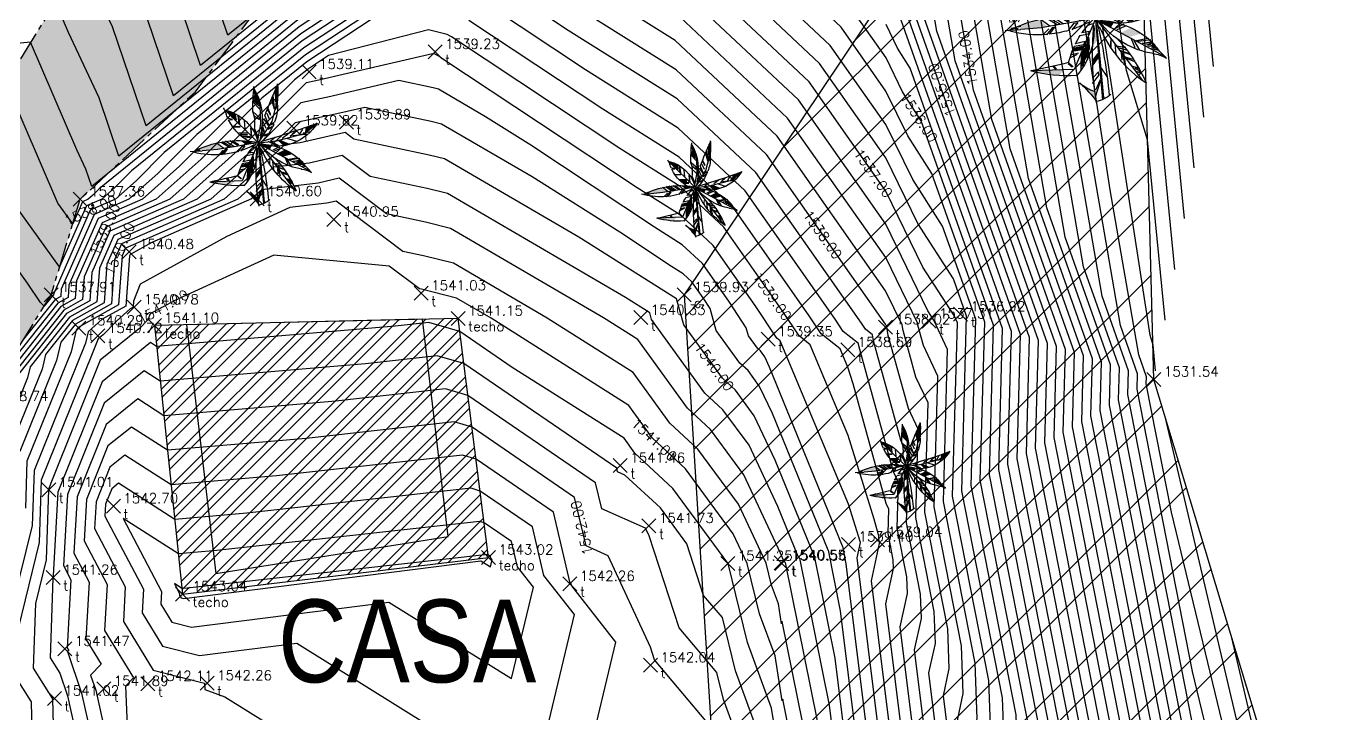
# Model space of a CAD drawing. Header units: metres. Extents: x 1097510 to 2158594, y 877039 to 1751652.
# Drawn here: x 1097701.29 to 1097734.73, y 877157.34 to 877174.78 of the extents above; entities that cross this region are included whole.
import ezdxf

# ---------------------------------------------------------------- set-up
doc = ezdxf.new("R2010")
doc.units = ezdxf.units.M
doc.linetypes.add('CENTER2', pattern=[1.125, 0.75, -0.125, 0.125, -0.125])
for name, color, linetype in [('C-TOPO-MAJR', 9, 'Continuous'), ('C-TOPO-MINR', 8, 'Continuous'), ('C-TOPO-TEXT', 7, 'Continuous'), ('EDIFICACIONES', 7, 'Continuous'), ('ROTULO', 7, 'Continuous'), ('V-NODE', 1, 'Continuous'), ('V-NODE-TEXT', 11, 'Continuous'), ('Via', 7, 'CENTER2'), ('WWW.DWGAUTOCAD.COM', 7, 'Continuous')]:
    doc.layers.add(name, color=color, linetype=linetype)
doc.styles.add('Arial Narrow', font='ARIALN.TTF', dxfattribs={"width": 0.85})
doc.styles.get("Standard").update_dxf_attribs({"font": 'simplex.shx'})

# ---------------------------------------------------------------- blocks, each defined once
blk = doc.blocks.new('A$C40F70BF2')
at = {"color": 64}
for p, q in [((1.395, 3.412), (1.345, 4.14)), ((1.404, 3.622), (1.407, 3.935)), ((1.411, 3.538), (1.419, 3.905)), ((1.448, 3.313), (1.496, 3.752)), ((1.937, 3.412), (2.147, 3.983)), ((2.033, 3.595), (2.135, 3.727)), ((2.062, 3.679), (2.135, 3.824)), ((2.135, 3.727), (2.062, 3.679)), ((2.077, 3.788), (2.151, 3.896)), ((2.135, 3.824), (2.077, 3.788)), ((1.43, 3.289), (1.349, 3.412)), ((1.389, 3.49), (1.353, 3.553)), ((1.426, 3.264), (1.353, 3.376)), ((1.393, 3.445), (1.356, 3.526)), ((1.393, 3.403), (1.356, 3.493)), ((1.411, 3.334), (1.36, 3.445)), ((1.536, 2.871), (1.395, 3.412)), ((1.529, 3.679), (1.455, 3.289)), ((1.455, 3.289), (1.55, 3.622)), ((1.919, 2.785), (1.937, 3.412)), ((2.18, 3.523), (1.96, 3.294)), ((1.974, 3.403), (2.165, 3.619)), ((2.165, 3.571), (1.974, 3.403)), ((1.989, 3.487), (2.151, 3.679)), ((2.165, 3.619), (1.989, 3.487)), ((2.151, 3.679), (2.033, 3.595)), ((1.587, 3.114), (1.683, 3.328)), ((1.591, 3.078), (1.587, 3.114)), ((1.701, 3.289), (1.591, 3.078)), ((1.606, 2.916), (1.705, 3.132)), ((1.65, 2.748), (1.785, 3.066)), ((1.96, 3.006), (2.18, 3.198)), ((2.151, 3.066), (1.96, 2.933)), ((2.006, 2.139), (3.105, 3.225)), ((2.626, 2.774), (2.662, 3.065)), ((2.653, 2.781), (2.685, 3.069)), ((2.797, 3.138), (2.753, 2.909)), ((2.855, 3.162), (2.797, 2.933)), ((2.797, 2.933), (2.797, 3.138)), ((2.885, 3.162), (2.826, 2.957)), ((2.826, 2.957), (2.855, 3.162)), ((2.929, 3.174), (2.855, 3.006)), ((2.855, 3.006), (2.885, 3.162)), ((2.899, 3.018), (2.929, 3.174)), ((2.944, 3.15), (2.899, 3.018)), ((2.958, 3.186), (2.929, 3.066)), ((2.929, 3.066), (2.944, 3.15)), ((2.973, 3.114), (2.958, 3.186)), ((3.002, 3.21), (2.973, 3.114)), ((3.032, 3.234), (3.002, 3.162)), ((3.002, 3.162), (3.002, 3.21)), ((1.58, 2.772), (1.451, 2.841)), ((1.472, 2.791), (1.602, 2.739)), ((1.992, 2.139), (1.536, 2.871)), ((1.538, 2.69), (1.679, 2.617)), ((1.602, 2.739), (1.58, 2.772)), ((1.668, 2.733), (1.65, 2.748)), ((1.822, 2.967), (1.668, 2.733)), ((1.73, 2.628), (1.844, 2.883)), ((1.789, 2.517), (1.873, 2.748)), ((2.024, 2.154), (1.919, 2.785)), ((1.96, 2.933), (1.96, 3.006)), ((2.446, 2.617), (2.471, 2.889)), ((2.621, 2.684), (2.895, 2.703)), ((2.877, 2.934), (3.045, 2.983)), ((3.008, 2.919), (2.877, 2.934)), ((1.564, 2.648), (1.679, 2.596)), ((1.789, 2.411), (1.627, 2.469)), ((1.672, 2.415), (1.811, 2.369)), ((1.811, 2.369), (1.789, 2.411)), ((1.8, 2.478), (1.88, 2.664)), ((2.216, 2.359), (2.243, 2.624)), ((2.238, 2.386), (2.257, 2.647)), ((2.27, 2.33), (2.289, 2.356)), ((2.289, 2.356), (2.58, 2.344)), ((2.366, 2.415), (2.384, 2.442)), ((2.612, 2.4), (2.366, 2.415)), ((2.384, 2.442), (2.644, 2.427)), ((2.621, 2.677), (2.849, 2.673)), ((2.07, 2.139), (2.758, 2.02)), ((2.498, 2.311), (2.27, 2.33)), ((2.375, 2.079), (2.567, 2.21)), ((2.548, 2.035), (2.457, 2.046)), ((2.457, 2.046), (2.603, 1.863)), ((2.69, 1.84), (2.548, 2.035)), ((2.662, 2.072), (2.881, 2.203)), ((2.699, 2.053), (2.968, 2.206)), ((2.758, 2.02), (3.387, 1.915)), ((2.831, 2.016), (3.118, 2.199)), ((2.913, 2.012), (3.218, 2.176)), ((3.264, 2.165), (2.977, 2.001)), ((3.168, 1.952), (3.415, 2.135)), ((2.083, 2.012), (2.22, 1.967)), ((2.179, 1.762), (2.156, 1.818)), ((2.156, 1.818), (2.361, 1.788)), ((2.402, 1.714), (2.179, 1.762)), ((2.977, 2.001), (2.913, 2.012)), ((3.177, 1.747), (3.041, 1.93)), ((3.041, 1.93), (3.105, 1.915)), ((3.105, 1.915), (3.255, 1.736)), ((3.332, 1.747), (3.196, 1.889)), ((3.387, 1.915), (3.907, 1.867)), ((3.911, 1.863), (4.308, 1.837)), ((3.975, 1.885), (4.057, 1.915)), ((4.012, 1.878), (3.975, 1.885)), ((4.085, 1.904), (4.012, 1.878))]:
    blk.add_line(p, q, dxfattribs=at)
at = {"color": 60}
for p, q in [((1.378, 3.827), (1.371, 4.019)), ((1.386, 3.761), (1.393, 4.004)), ((2.369, 2.481), (2.676, 2.471))]:
    blk.add_line(p, q, dxfattribs=at)
at = {"color": 62}
for p, q in [((0.438, 2.456), (0.018, 2.796)), ((0.211, 2.512), (0.476, 2.476)), ((0.314, 2.44), (0.828, 2.38)), ((1.381, 2.214), (0.438, 2.456)), ((0.505, 2.608), (0.623, 2.404)), ((0.696, 2.548), (0.916, 2.356)), ((0.916, 2.356), (0.784, 2.5)), ((0.96, 2.476), (1.196, 2.295)), ((1.974, 2.113), (0.228, 1.183)), ((0.696, 2.187), (1.034, 2.295)), ((1.974, 2.128), (0.802, 0.571)), ((1.269, 2.236), (0.96, 2.103)), ((1.019, 2.067), (1.269, 2.236)), ((1.078, 2.062), (1.295, 2.219)), ((1.129, 2.052), (1.321, 2.219)), ((1.313, 2.055), (1.578, 2.175)), ((1.974, 2.139), (1.381, 2.214)), ((1.387, 2.043), (1.665, 2.187)), ((1.431, 2.32), (1.592, 2.199)), ((2.003, 2.103), (1.827, 0.082)), ((2.006, 2.139), (2.548, 0.855)), ((1.225, 1.959), (1.46, 1.862)), ((1.284, 2.007), (1.504, 1.898)), ((1.974, 1.995), (1.915, 1.405)), ((0.387, 1.333), (0.505, 1.357)), ((0.417, 1.381), (0.578, 1.405)), ((0.505, 1.357), (0.417, 1.381)), ((0.461, 1.429), (0.667, 1.442)), ((0.578, 1.405), (0.461, 1.429)), ((0.476, 1.465), (0.696, 1.478)), ((0.667, 1.442), (0.476, 1.465)), ((0.696, 1.478), (0.549, 1.526)), ((0.549, 1.526), (0.814, 1.513)), ((0.814, 1.513), (0.578, 1.562)), ((0.593, 1.61), (0.902, 1.562)), ((0.96, 1.586), (0.667, 1.646)), ((0.872, 1.345), (1.019, 1.586)), ((0.902, 1.562), (0.96, 1.586)), ((0.989, 1.405), (1.093, 1.646)), ((1.206, 1.34), (1.436, 1.403)), ((1.231, 1.403), (1.462, 1.445)), ((1.475, 1.237), (1.504, 1.501)), ((1.915, 1.405), (1.871, 0.852)), ((2.175, 1.512), (2.165, 1.441)), ((2.165, 1.441), (2.165, 1.363)), ((2.179, 1.676), (2.175, 1.605)), ((2.175, 1.605), (2.175, 1.512)), ((2.179, 1.314), (2.179, 1.676)), ((2.184, 1.501), (2.179, 1.407)), ((2.179, 1.407), (2.179, 1.314)), ((2.193, 1.613), (2.184, 1.501)), ((2.197, 1.46), (2.193, 1.613)), ((2.197, 1.392), (2.197, 1.46)), ((2.206, 1.277), (2.197, 1.392)), ((2.225, 1.501), (2.211, 1.378)), ((2.211, 1.378), (2.211, 1.172)), ((2.216, 1.34), (2.225, 1.422)), ((2.225, 1.422), (2.225, 1.501)), ((2.243, 1.389), (2.238, 1.303)), ((2.247, 1.46), (2.243, 1.389)), ((2.257, 1.534), (2.247, 1.46)), ((2.257, 1.544), (2.257, 1.534)), ((2.261, 1.213), (2.261, 1.535)), ((2.298, 1.486), (2.27, 1.56)), ((2.27, 1.56), (2.521, 1.501)), ((2.279, 1.396), (2.275, 1.314)), ((2.289, 1.318), (2.279, 1.396)), ((2.548, 1.441), (2.298, 1.486)), ((2.307, 1.37), (2.302, 1.292)), ((2.307, 1.023), (2.307, 1.37)), ((1.019, 1.056), (1.21, 1.129)), ((1.049, 1.105), (1.24, 1.165)), ((1.254, 1.008), (1.313, 1.249)), ((1.327, 1.093), (1.342, 1.273)), ((1.944, 1.141), (1.944, 1.261)), ((1.944, 1.261), (2.077, 1.08)), ((2.077, 0.948), (1.944, 1.141)), ((2.062, 1.026), (1.947, 1.204)), ((2.206, 1.105), (2.206, 1.277)), ((2.211, 1.172), (2.206, 1.105)), ((2.216, 1.273), (2.216, 1.34)), ((2.225, 1.157), (2.216, 1.273)), ((2.229, 1.232), (2.225, 1.157)), ((2.238, 1.303), (2.229, 1.232)), ((2.27, 1.109), (2.261, 1.213)), ((2.275, 1.247), (2.27, 1.18)), ((2.27, 1.18), (2.27, 1.109)), ((2.275, 1.314), (2.275, 1.247)), ((2.289, 1.157), (2.289, 1.318)), ((2.293, 1.015), (2.289, 1.157)), ((2.293, 1.154), (2.289, 1.083)), ((2.289, 1.083), (2.293, 1.015)), ((2.302, 1.292), (2.293, 1.224)), ((2.293, 1.224), (2.293, 1.154)), ((2.311, 0.948), (2.307, 1.023)), ((2.334, 0.926), (2.343, 1.325)), ((2.371, 0.847), (2.357, 1.299)), ((2.433, 1.267), (2.637, 1.215)), ((2.471, 1.236), (2.65, 1.152)), ((2.69, 1.027), (2.571, 0.922)), ((2.699, 1.008), (2.594, 0.922)), ((0.814, 0.744), (0.96, 0.804)), ((0.843, 0.792), (0.989, 0.876)), ((0.96, 0.804), (0.843, 0.792)), ((0.872, 0.864), (1.049, 0.924)), ((0.989, 0.876), (0.872, 0.864)), ((1.049, 0.924), (0.931, 0.912)), ((1.709, 0.671), (1.871, 0.912)), ((1.871, 0.852), (1.798, 0.13)), ((1.915, 0.696), (1.93, 0.792)), ((2.077, 0.491), (1.915, 0.696)), ((1.93, 0.792), (2.062, 0.647)), ((2.548, 0.855), (3.647, 0.814)), ((3.063, 0.941), (2.995, 0.87)), ((3.095, 0.937), (3.013, 0.851)), ((1.886, 0.527), (1.886, 0.587)), ((1.886, 0.587), (2.003, 0.322)), ((2.003, 0.154), (1.886, 0.527))]:
    blk.add_line(p, q, dxfattribs=at)
at = {"color": 60}
for centre, radius, start, end in [((7.228, 3.925), 5.886, 178.201, 184.8569), ((-12.631, -2.337), 15.387, 20.511, 24.7274), ((-4.468, 3.341), 6.654, 358.6497, 6.1521), ((3.986, 2.93), 2.121, 151.1341, 194.9744), ((3.081, 3.443), 1.737, 181.0191, 200.3048), ((3.488, 1.763), 1.537, 103.7474, 164.6646), ((3.323, 2.824), 1.195, 162.4534, 194.3671), ((1.484, 3.655), 1.692, 336.4968, 341.7386), ((4.255, 2.671), 1.249, 148.3784, 158.7208), ((1.388, 3.636), 1.607, 210.2718, 288.6073), ((11.205, 34.008), 33.156, 250.2818, 253.6131), ((3.081, 3.443), 1.737, 202.0613, 214.4357), ((-12.631, -2.337), 15.387, 19.9468, 20.1294), ((1.484, 3.655), 1.692, 293.0839, 334.2208), ((3.081, 3.443), 1.737, 216.4922, 227.1869), ((1.97, 0.03), 2.073, 93.8052, 134.9428), ((0.206, 3.365), 2.134, 278.5823, 322.5951), ((14.63, -0.992), 13.028, 166.2796, 174.8216), ((2.648, -1.238), 3.457, 62.9286, 99.782), ((0.371, 0.432), 2.394, 34.5841, 45.0988), ((3.478, 4.556), 2.822, 241.8528, 251.6799), ((-1.258, 3.332), 3.452, 304.8805, 336.243), ((-5.402, 1.247), 7.481, 350.4062, 5.6425), ((3.808, 1.866), 1.768, 177.0625, 221.9788), ((0.371, 0.432), 2.394, 26.5664, 32.4272), ((3.478, 4.556), 2.822, 253.6434, 263.8215), ((3.478, 4.556), 2.822, 265.3232, 284.5956), ((-1.183, 2.66), 2.05, 312.2483, 325.4397), ((4.234, -0.992), 3.827, 137.0982, 156.8626), ((0.371, 0.432), 2.394, 14.3751, 24.9555), ((0.622, 0.416), 0.842, 95.4287, 120.3984), ((10.9, 35.08), 35.029, 256.4454, 258.0204), ((2.731, 4.141), 3.451, 266.0609, 285.3989), ((5.057, -2.3), 3.867, 133.3547, 142.8755), ((1.268, 2.121), 1.986, 292.1292, 305.3212), ((2.112, 0.756), 0.732, 226.5793, 260.5482)]:
    blk.add_arc(centre, radius, start, end, dxfattribs=at)
at = {"color": 62}
for points in [[(0.035, 2.801), (0.417, 2.5), (0.035, 2.801), (0.402, 2.657)], [(1.93, 2.091), (1.607, 1.923), (1.886, 2.091), (1.533, 2.055)], [(2.003, 2.043), (2.062, 1.465), (2.003, 2.031), (1.96, 1.586)], [(1.136, 1.682), (0.828, 1.766), (1.357, 1.79), (1.107, 1.911)], [(1.592, 1.393), (1.592, 1.61), (1.636, 1.478), (1.622, 1.682)], [(1.357, 1.297), (1.078, 1.201), (1.387, 1.357), (1.151, 1.273)], [(2.598, 1.303), (2.343, 1.34), (2.557, 1.407), (2.293, 1.467)], [(3.546, 0.816), (2.811, 0.852), (3.59, 0.804), (2.914, 0.708)]]:
    blk.add_solid(points, dxfattribs=at)
at = {"color": 64}
for points in [[(2.02, 2.234), (2.16, 2.54), (1.994, 2.357), (2.13, 2.691)], [(1.983, 2.159), (1.888, 2.598), (1.983, 2.159), (1.818, 2.432)], [(2.398, 2.087), (2.562, 2.203), (2.206, 2.12), (2.366, 2.203)], [(3.893, 1.874), (4.007, 1.93), (3.228, 1.952), (3.451, 2.12)]]:
    blk.add_solid(points, dxfattribs=at)
at = {"color": 60}
blk.add_solid([(2.003, 0.058), (2.385, 0.503), (2.018, 0.286), (2.4, 0.503)], dxfattribs=at)
blk = doc.blocks.new('*U6')
at = {"layer": 'C-TOPO-MAJR', "color": 7, "linetype": 'Continuous', "lineweight": -3, "true_color": 0xf0f0f0, "char_height": 0.254, "attachment_point": 5}
for s, insert, rotation in [('1538.00', (1097702.921, 877170.114, 1538), 23.574), ('1539.00', (1097703.288, 877169.624, 1539), 66.2867), ('1540.00', (1097703.658, 877169.132, 1540), 66.2867), ('1541.00', (1097704.764, 877167.658, 1541), 28.8525)]:
    blk.add_mtext(s, dxfattribs=dict(at, insert=insert, rotation=rotation))
blk = doc.blocks.new('*U7')
at = {"color": 0, "linetype": 'ByBlock', "lineweight": -2, "transparency": 16777216}
for p, q in [((-0.71, -0.71), (0.71, 0.71)), ((-0.71, 0.71), (0.71, -0.71))]:
    blk.add_line(p, q, dxfattribs=at)

msp = doc.modelspace()

# ---------------------------------------------------------------- hatches: boundary and pattern name
at = {"transparency": 33554516}
h = msp.add_hatch(dxfattribs=at)
h.set_pattern_fill('ANSI32', color=3, scale=0.2)
h.paths.add_polyline_path([(1097729.469, 877182.53), (1097726.491, 877180.653), (1097717.986, 877167.963), (1097718.674, 877156.953), (1097720.55, 877148.199), (1097723.179, 877131.191), (1097727.699, 877108.578), (1097730.496, 877116.583), (1097732.202, 877140.482), (1097734.498, 877150.634), (1097729.913, 877165.817)])
h.paths.add_polyline_path([(1097684.838, 877112.8), (1097691.399, 877111.264), (1097694.98, 877110.431), (1097699.484, 877109.577), (1097707.255, 877107.95), (1097712.386, 877106.545), (1097724.844, 877103.697), (1097724.377, 877088.571), (1097722.256, 877077.336), (1097720.406, 877070.013), (1097718.066, 877055.292), (1097717.526, 877051.329), (1097711.22, 877058.241), (1097709.393, 877064.564), (1097706.649, 877069.346), (1097704.008, 877074.186), (1097702.134, 877076.348), (1097700.531, 877078.264), (1097698.925, 877081.038), (1097697.709, 877083.835)])
at = {"layer": 'EDIFICACIONES', "transparency": 33554615}
h = msp.add_hatch(dxfattribs=at)
h.set_pattern_fill('ANSI32', color=4, scale=0.05)
h.paths.add_polyline_path([(1097717.698, 877146.503), (1097718.296, 877141.954), (1097714.753, 877141.387), (1097714.079, 877145.925)])
h.paths.add_polyline_path([(1097704.543, 877167.182), (1097705.259, 877160.373), (1097713.027, 877161.302), (1097712.253, 877167.364)])
at = {"layer": 'Via', "transparency": 33554602}
h = msp.add_hatch(dxfattribs=at)
h.set_pattern_fill('AR-CONC', color=9, scale=0.01)
h.paths.add_polyline_path([(1097743.406, 877209.884), (1097742.789, 877207.774), (1097739.23, 877201.65), (1097731.624, 877194.237), (1097728.844, 877192.061), (1097723.938, 877187.976), (1097713.661, 877183.589), (1097708.774, 877180.942), (1097704.197, 877177.294), (1097702.283, 877175.792), (1097698.494, 877169.681), (1097697.048, 877167.117), (1097696.739, 877163), (1097696.405, 877157.375), (1097697.261, 877153.918), (1097698.725, 877142.966), (1097702.195, 877134.401), (1097704.278, 877131.959), (1097702.854, 877143.121), (1097701.527, 877147.394), (1097700.771, 877150.597), (1097699.626, 877157.377), (1097700.517, 877161.414), (1097700.209, 877165.197), (1097701.923, 877167.962), (1097702.662, 877170.388), (1097705.585, 877173.118), (1097707.902, 877176.215), (1097715.868, 877180.484), (1097721.42, 877182.884), (1097726.789, 877184.65), (1097730.424, 877188.426), (1097731.775, 877190.234), (1097734.3, 877192.055), (1097739.871, 877197.714), (1097745.847, 877205.636), (1097747.847, 877204.842), (1097752.597, 877208.238), (1097748.356, 877212.762), (1097746.929, 877210.428)])

# ---------------------------------------------------------------- linework, layer by layer
at = {"color": 7, "true_color": 0xf0f0f0, "elevation": 1524.878, "flags": 128}
msp.add_lwpolyline([(1097729.469, 877182.53), (1097726.491, 877180.653), (1097717.986, 877167.963), (1097718.674, 877156.953), (1097720.55, 877148.199), (1097723.179, 877131.191), (1097727.699, 877108.578), (1097730.496, 877116.583), (1097732.202, 877140.482), (1097734.498, 877150.634), (1097729.913, 877165.817)], close=True, dxfattribs=at)
msp.add_lwpolyline([(1097726.491, 877180.653), (1097717.986, 877167.963), (1097718.674, 877156.953), (1097720.55, 877148.199), (1097723.179, 877131.191), (1097727.699, 877108.578), (1097724.844, 877103.697), (1097712.386, 877106.545), (1097707.255, 877107.95), (1097699.484, 877109.577), (1097694.98, 877110.431), (1097691.399, 877111.264), (1097684.838, 877112.8), (1097681.402, 877113.693), (1097679.102, 877114.672), (1097676.039, 877119.653), (1097674.323, 877124.089), (1097671.729, 877129.899), (1097670.225, 877133.67)], dxfattribs=at)
at = {"layer": 'C-TOPO-MAJR', "color": 32, "linetype": 'Continuous', "lineweight": -3, "flags": 128}
for points, elevation in [([(1097731.423, 877173.761), (1097730.466, 877183.54)], 1530), ([(1097732.782, 877143.048), (1097732.539, 877144.343), (1097732.056, 877146.292), (1097731.304, 877150.125), (1097731.264, 877151.176), (1097728.548, 877165.026), (1097728.582, 877166.266), (1097727.197, 877170.171), (1097725.575, 877179.583)], 1533), ([(1097732.036, 877138.15), (1097731.997, 877140.418), (1097730.916, 877145.086), (1097729.996, 877149.772), (1097729.878, 877152.927), (1097727.612, 877164.483), (1097727.669, 877166.575), (1097725.334, 877173.157), (1097724.453, 877178.272)], 1534), ([(1097730.444, 877168.609), (1097729.613, 877177.098)], 1531), ([(1097728.913, 877112.053), (1097729.89, 877117.793), (1097728.661, 877136.976), (1097728.454, 877137.245), (1097727.679, 877139.219), (1097727.472, 877139.582), (1097726.957, 877141.434), (1097726.515, 877149.167), (1097725.661, 877156.035), (1097725.78, 877156.581), (1097725.72, 877158.18), (1097724.803, 877162.855), (1097724.924, 877167.253), (1097724.838, 877167.436), (1097724.047, 877168.666), (1097723.107, 877170.597), (1097721.158, 877173.371), (1097717.688, 877176.632)], 1537), ([(1097733.585, 877146.596), (1097733.006, 877149.682), (1097732.831, 877150.39), (1097730.889, 877158.407), (1097729.484, 877165.568), (1097729.495, 877165.958), (1097729.06, 877167.185), (1097727.472, 877176.401)], 1532), ([(1097707.986, 877175.831), (1097706.408, 877174.553), (1097705.89, 877176.083)], 1536), ([(1097731.435, 877129.732), (1097731.397, 877131.952), (1097730.922, 877139.363), (1097730.629, 877139.742), (1097730.514, 877140.036), (1097730.569, 877140.099), (1097730.65, 877140.202), (1097729.774, 877144.161), (1097729.13, 877146.74), (1097728.923, 877147.484), (1097728.806, 877149.539), (1097728.579, 877151.365), (1097728.61, 877151.51), (1097728.492, 877154.678), (1097726.676, 877163.94), (1097726.757, 877166.883), (1097723.471, 877176.144)], 1535), ([(1097710.591, 877175.919), (1097708.297, 877174.41), (1097704.793, 877171.574), (1097704.08, 877170.859), (1097703.553, 877170.39), (1097702.918, 877170.113), (1097701.989, 877167.999), (1097701.986, 877167.953), (1097701.948, 877167.931), (1097701.744, 877167.674), (1097701.657, 877167.768), (1097701.324, 877168.262), (1097700.106, 877169.954)], 1538), ([(1097727.034, 877111.905), (1097728.506, 877120.556), (1097727.53, 877135.783), (1097727.366, 877135.996), (1097726.751, 877137.563), (1097726.057, 877138.782), (1097725.874, 877140.157), (1097725.369, 877148.981), (1097724.202, 877158.371), (1097724.364, 877159.117), (1097724.334, 877159.931), (1097723.867, 877162.312), (1097723.929, 877164.552), (1097723.682, 877165.077), (1097723.17, 877166.929), (1097723.135, 877167.15), (1097723.101, 877167.219), (1097720.075, 877171.525), (1097717.79, 877173.673), (1097714.611, 877175.671)], 1538), ([(1097708.142, 877175.12), (1097703.645, 877171.482), (1097703.146, 877172.958), (1097702.365, 877174.616), (1097702.034, 877175.39)], 1537), ([(1097730.834, 877121.314), (1097730.82, 877122.113), (1097729.792, 877138.169), (1097729.542, 877138.493), (1097729.029, 877139.8), (1097729.126, 877139.91), (1097728.433, 877142.688), (1097727.94, 877144.459), (1097727.66, 877149.353), (1097727.12, 877153.7), (1097727.195, 877154.046), (1097727.106, 877156.429), (1097725.739, 877163.398), (1097725.844, 877167.191), (1097724.002, 877172.381), (1097723.533, 877173.111), (1097723.112, 877173.975), (1097722.24, 877175.216)], 1536), ([(1097724.224, 877148.795), (1097722.743, 877160.706), (1097722.949, 877161.653), (1097722.948, 877161.682), (1097722.931, 877161.77), (1097722.933, 877161.852), (1097722.924, 877161.871), (1097722.813, 877162.271), (1097722.151, 877164.393), (1097721.185, 877166.696), (1097720.904, 877166.92), (1097720.479, 877167.564), (1097718.993, 877169.679), (1097717.891, 877170.715), (1097716.36, 877171.677), (1097712.081, 877174.513), (1097711.978, 877174.57), (1097711.497, 877174.686), (1097708.963, 877174.036), (1097708.453, 877173.7), (1097708.103, 877173.417), (1097706.282, 877171.591), (1097704.936, 877170.392), (1097703.315, 877169.685), (1097702.762, 877168.424), (1097702.719, 877167.844), (1097702.243, 877167.576), (1097700.615, 877165.52)], 1539), ([(1097723.078, 877148.609), (1097721.818, 877158.75), (1097721.287, 877161.383), (1097721.27, 877161.388), (1097720.297, 877163.773), (1097719.769, 877164.894), (1097719.292, 877165.544), (1097718.961, 877165.85), (1097717.984, 877167.2), (1097717.796, 877167.863), (1097715.313, 877169.423), (1097711.904, 877171.415), (1097711.519, 877171.511), (1097709.607, 877171.914), (1097709.384, 877172.083), (1097708.247, 877171.818), (1097707.867, 877171.774), (1097706.319, 877170.395), (1097703.713, 877169.257), (1097703.534, 877168.85), (1097703.453, 877167.734), (1097702.538, 877167.221), (1097702.172, 877166.759), (1097702.062, 877166.298), (1097701.127, 877163.986)], 1540), ([(1097721.243, 877153.969), (1097720.491, 877157.707), (1097720.477, 877157.66), (1097720.296, 877158.801), (1097719.904, 877159.87), (1097719.586, 877161.152), (1097719.233, 877161.902), (1097718.021, 877163.552), (1097717.182, 877164.328), (1097716.581, 877165.159), (1097713.09, 877167.368), (1097712.208, 877167.883), (1097711.323, 877168.104), (1097711.269, 877168.115), (1097710.504, 877168.693), (1097707.572, 877168.974), (1097705.064, 877167.824), (1097704.441, 877167.48), (1097704.381, 877167.328), (1097704.174, 877167.115), (1097703.168, 877166.304), (1097701.919, 877163.185), (1097701.856, 877163.026), (1097701.796, 877161.24), (1097701.524, 877160.136), (1097701.468, 877158.494), (1097701.961, 877157.717), (1097702.008, 877155.744)], 1541), ([(1097718.678, 877156.997), (1097717.236, 877158.7), (1097717.131, 877159.022), (1097716.061, 877161.344), (1097715.499, 877161.592), (1097715.209, 877162.824), (1097712.605, 877164.605), (1097712.151, 877164.738), (1097708.392, 877164.32), (1097704.875, 877164.021), (1097703.959, 877164.61), (1097703.365, 877164.131), (1097702.822, 877162.775), (1097702.762, 877161.724), (1097703.345, 877160.617), (1097703.281, 877159.452), (1097704.018, 877158.249), (1097703.812, 877158.032), (1097703.9, 877155.812)], 1542)]:
    msp.add_lwpolyline(points, dxfattribs=dict(at, elevation=elevation))
at = {"layer": 'C-TOPO-MAJR', "color": 32, "linetype": 'Continuous', "lineweight": -3, "elevation": 1543, "flags": 128}
msp.add_lwpolyline([(1097713.115, 877161.243), (1097713.084, 877161.284), (1097713.072, 877161.333), (1097713.018, 877161.37), (1097713.009, 877161.373), (1097705.379, 877160.525), (1097705.244, 877160.513), (1097705.051, 877160.638), (1097705.185, 877160.382), (1097705.183, 877160.338), (1097705.221, 877160.275), (1097705.291, 877160.257), (1097712.831, 877161.214), (1097713.072, 877161.064), (1097713.115, 877161.243)], close=True, dxfattribs=at)
at = {"layer": 'C-TOPO-MINR', "color": 8, "linetype": 'Continuous', "lineweight": -3, "flags": 128}
for points, elevation in [([(1097731.178, 877172.473), (1097730.129, 877183.198)], 1530.25), ([(1097730.934, 877171.185), (1097729.792, 877182.856)], 1530.5), ([(1097730.689, 877169.897), (1097729.475, 877182.301)], 1530.75), ([(1097730.199, 877167.321), (1097729.752, 877171.894), (1097729.219, 877173.652), (1097727.978, 877181.7)], 1531.25), ([(1097729.954, 877166.033), (1097729.89, 877166.691), (1097729.813, 877166.944), (1097727.58, 877181.42)], 1531.5), ([(1097733.785, 877147.483), (1097733.231, 877150.439), (1097731.959, 877155.836), (1097730.356, 877162.452), (1097729.718, 877165.704), (1097729.723, 877165.881), (1097729.526, 877166.438), (1097728.804, 877170.624), (1097727.182, 877181.14)], 1531.75), ([(1097733.384, 877145.709), (1097732.889, 877148.348), (1097732.394, 877150.346), (1097731.421, 877154.363), (1097729.25, 877165.433), (1097729.267, 877166.035), (1097728.594, 877167.931), (1097726.417, 877180.566)], 1532.25), ([(1097733.183, 877144.822), (1097732.773, 877147.013), (1097731.958, 877150.302), (1097731.954, 877150.318), (1097729.016, 877165.297), (1097729.039, 877166.112), (1097728.128, 877168.678), (1097726.136, 877180.239)], 1532.5), ([(1097732.983, 877143.935), (1097732.656, 877145.678), (1097732.006, 877148.301), (1097731.63, 877150.214), (1097731.611, 877150.738), (1097728.782, 877165.161), (1097728.81, 877166.189), (1097727.663, 877169.424), (1097725.856, 877179.911)], 1532.75), ([(1097732.582, 877142.16), (1097732.423, 877143.008), (1097732.107, 877144.283), (1097730.977, 877150.037), (1097730.918, 877151.614), (1097728.314, 877164.89), (1097728.354, 877166.343), (1097726.731, 877170.918), (1097725.294, 877179.255)], 1533.25), ([(1097732.381, 877141.273), (1097732.306, 877141.673), (1097732.157, 877142.274), (1097730.65, 877149.949), (1097730.571, 877152.051), (1097728.08, 877164.754), (1097728.126, 877166.42), (1097726.265, 877171.664), (1097725.014, 877178.927)], 1533.5), ([(1097732.186, 877140.255), (1097732.182, 877140.476), (1097732.077, 877140.931), (1097730.323, 877149.86), (1097730.225, 877152.489), (1097727.846, 877164.619), (1097727.898, 877166.498), (1097725.8, 877172.411), (1097724.733, 877178.599)], 1533.75), ([(1097731.885, 877136.046), (1097731.829, 877139.332), (1097731.77, 877140.257), (1097731.712, 877140.332), (1097731.736, 877140.362), (1097730.076, 877147.858), (1097729.756, 877149.242), (1097729.669, 877149.683), (1097729.532, 877153.365), (1097727.378, 877164.347), (1097727.441, 877166.652), (1097724.868, 877173.904), (1097724.172, 877177.944)], 1534.25), ([(1097731.735, 877133.941), (1097731.685, 877136.872), (1097731.487, 877139.959), (1097731.295, 877140.208), (1097731.374, 877140.309), (1097729.678, 877147.968), (1097729.479, 877148.766), (1097729.415, 877148.996), (1097729.378, 877149.632), (1097729.308, 877150.197), (1097729.318, 877150.242), (1097729.185, 877153.802), (1097727.144, 877164.212), (1097727.213, 877166.729), (1097724.402, 877174.65), (1097723.891, 877177.616)], 1534.5), ([(1097729.817, 877114.639), (1097730.236, 877117.102), (1097728.944, 877137.275), (1097728.726, 877137.557), (1097727.915, 877139.623), (1097727.916, 877139.624), (1097727.91, 877139.649), (1097727.203, 877142.19), (1097726.801, 877149.214), (1097726.026, 877155.451), (1097726.133, 877155.947), (1097726.066, 877157.742), (1097725.037, 877162.991), (1097725.159, 877167.422), (1097724.822, 877168.372), (1097723.919, 877169.777), (1097723.108, 877171.442), (1097721.428, 877173.832), (1097718.214, 877176.853)], 1536.75), ([(1097730.533, 877117.105), (1097730.532, 877117.193), (1097729.226, 877137.573), (1097728.998, 877137.869), (1097728.287, 877139.682), (1097728.32, 877139.719), (1097728.084, 877140.662), (1097727.449, 877142.947), (1097727.087, 877149.26), (1097726.39, 877154.868), (1097726.487, 877155.313), (1097726.413, 877157.305), (1097725.271, 877163.126), (1097725.388, 877167.345), (1097724.549, 877169.708), (1097723.79, 877170.888), (1097723.11, 877172.286), (1097721.699, 877174.293), (1097719, 877176.831)], 1536.5), ([(1097730.683, 877119.209), (1097730.676, 877119.653), (1097729.509, 877137.871), (1097729.27, 877138.181), (1097728.658, 877139.741), (1097728.723, 877139.815), (1097728.259, 877141.675), (1097727.694, 877143.703), (1097727.374, 877149.307), (1097726.755, 877154.284), (1097726.841, 877154.679), (1097726.759, 877156.867), (1097725.505, 877163.262), (1097725.616, 877167.268), (1097724.276, 877171.045), (1097723.662, 877171.999), (1097723.111, 877173.131), (1097721.97, 877174.755), (1097719.786, 877176.808)], 1536.25), ([(1097727.284, 877110.652), (1097728.852, 877119.865), (1097727.813, 877136.082), (1097727.638, 877136.308), (1097726.983, 877137.977), (1097726.244, 877139.275), (1097726.19, 877139.679), (1097725.656, 877149.028), (1097724.567, 877157.787), (1097724.718, 877158.483), (1097724.68, 877159.494), (1097724.101, 877162.448), (1097724.178, 877165.227), (1097723.872, 877165.878), (1097723.545, 877167.061), (1097723.523, 877167.201), (1097723.103, 877168.064), (1097720.346, 877171.986), (1097717.764, 877174.413), (1097714.391, 877176.533)], 1537.75), ([(1097731.284, 877127.628), (1097731.253, 877129.493), (1097730.639, 877139.064), (1097730.357, 877139.43), (1097730.143, 877139.977), (1097730.245, 877140.094), (1097730.289, 877140.149), (1097729.821, 877142.258), (1097728.956, 877145.727), (1097728.677, 877146.728), (1097728.519, 877149.493), (1097728.214, 877151.949), (1097728.256, 877152.144), (1097728.146, 877155.116), (1097726.441, 877163.805), (1097726.528, 877166.96), (1097723.183, 877176.39)], 1535.25), ([(1097710.062, 877175.977), (1097708.219, 877174.765), (1097703.139, 877170.653), (1097702.979, 877170.493), (1097702.861, 877170.388), (1097702.719, 877170.326), (1097702.471, 877169.762), (1097702.09, 877170.291), (1097700.775, 877173.36)], 1537.5), ([(1097708.064, 877175.476), (1097705.026, 877173.017), (1097704.031, 877175.961)], 1536.5), ([(1097708.025, 877175.653), (1097705.717, 877173.785), (1097704.96, 877176.022)], 1536.25), ([(1097711.12, 877175.86), (1097708.375, 877174.055), (1097706.448, 877172.495), (1097705.181, 877171.225), (1097704.244, 877170.391), (1097703.117, 877169.899), (1097702.376, 877168.211), (1097702.353, 877167.898), (1097702.096, 877167.754), (1097700.706, 877165.998)], 1538.5), ([(1097710.327, 877175.948), (1097708.258, 877174.588), (1097703.966, 877171.114), (1097703.53, 877170.676), (1097703.207, 877170.389), (1097702.819, 877170.22), (1097702.14, 877168.675), (1097701.098, 877170.123)], 1537.75), ([(1097710.856, 877175.89), (1097708.336, 877174.233), (1097705.621, 877172.035), (1097704.63, 877171.042), (1097703.899, 877170.39), (1097703.017, 877170.006), (1097702.182, 877168.105), (1097702.169, 877167.925), (1097702.022, 877167.843), (1097701.225, 877166.836)], 1538.25), ([(1097708.103, 877175.298), (1097704.336, 877172.249), (1097703.485, 877174.763), (1097702.968, 877175.863)], 1536.75), ([(1097726.784, 877113.158), (1097728.16, 877121.247), (1097727.248, 877135.485), (1097727.094, 877135.684), (1097726.519, 877137.149), (1097725.87, 877138.289), (1097725.558, 877140.635), (1097725.083, 877148.935), (1097723.837, 877158.954), (1097724.01, 877159.751), (1097723.987, 877160.369), (1097723.633, 877162.177), (1097723.68, 877163.877), (1097723.492, 877164.275), (1097722.795, 877166.798), (1097722.772, 877166.948), (1097722.589, 877167.092), (1097722.49, 877167.243), (1097719.805, 877171.064), (1097717.815, 877172.934), (1097715.048, 877174.673), (1097713.417, 877175.754)], 1538.25), ([(1097728.01, 877109.467), (1097729.544, 877118.484), (1097728.378, 877136.678), (1097728.182, 877136.933), (1097727.447, 877138.805), (1097727.027, 877139.543), (1097726.711, 877140.678), (1097726.228, 877149.121), (1097725.296, 877156.619), (1097725.426, 877157.215), (1097725.373, 877158.618), (1097724.569, 877162.719), (1097724.675, 877166.577), (1097724.327, 877167.319), (1097724.176, 877167.554), (1097723.105, 877169.753), (1097720.887, 877172.909), (1097717.714, 877175.893)], 1537.25), ([(1097726.533, 877114.41), (1097727.814, 877121.938), (1097726.965, 877135.187), (1097726.822, 877135.372), (1097726.287, 877136.735), (1097725.683, 877137.796), (1097725.241, 877141.113), (1097724.796, 877148.888), (1097723.473, 877159.538), (1097723.656, 877160.385), (1097723.641, 877160.807), (1097723.399, 877162.041), (1097723.431, 877163.202), (1097723.303, 877163.474), (1097722.42, 877166.667), (1097722.41, 877166.731), (1097722.027, 877167.035), (1097721.82, 877167.35), (1097719.534, 877170.602), (1097717.841, 877172.194), (1097715.485, 877173.674), (1097712.972, 877175.34)], 1538.5), ([(1097731.585, 877131.837), (1097731.541, 877134.412), (1097731.205, 877139.661), (1097730.901, 877140.054), (1097730.885, 877140.095), (1097730.893, 877140.104), (1097731.012, 877140.255), (1097729.726, 877146.065), (1097729.304, 877147.753), (1097729.169, 877148.24), (1097729.092, 877149.586), (1097728.943, 877150.781), (1097728.964, 877150.876), (1097728.839, 877154.24), (1097726.91, 877164.076), (1097726.985, 877166.806), (1097723.937, 877175.397)], 1534.75), ([(1097710.075, 877174.97), (1097708.414, 877173.877), (1097707.275, 877172.956), (1097705.731, 877171.408), (1097704.59, 877170.391), (1097703.216, 877169.792), (1097702.569, 877168.318), (1097702.536, 877167.871), (1097702.17, 877167.665), (1097700.226, 877165.211)], 1538.75), ([(1097727.564, 877108.348), (1097727.56, 877108.388), (1097727.613, 877108.496), (1097727.54, 877108.559), (1097727.496, 877108.634), (1097727.535, 877109.4), (1097729.198, 877119.175), (1097728.096, 877136.38), (1097727.91, 877136.621), (1097727.215, 877138.391), (1097726.582, 877139.503), (1097726.466, 877139.922), (1097725.942, 877149.074), (1097724.932, 877157.203), (1097725.072, 877157.849), (1097725.027, 877159.056), (1097724.335, 877162.584), (1097724.426, 877165.902), (1097724.061, 877166.68), (1097723.92, 877167.192), (1097723.91, 877167.253), (1097723.104, 877168.908), (1097720.616, 877172.448), (1097717.739, 877175.153)], 1537.5), ([(1097731.134, 877125.523), (1097731.108, 877127.033), (1097730.357, 877138.766), (1097730.086, 877139.117), (1097729.771, 877139.918), (1097729.921, 877140.089), (1097729.927, 877140.095), (1097729.869, 877140.354), (1097728.782, 877144.714), (1097728.432, 877145.971), (1097728.233, 877149.446), (1097727.849, 877152.532), (1097727.903, 877152.778), (1097727.799, 877155.554), (1097726.207, 877163.669), (1097726.3, 877167.037), (1097723.456, 877175.054)], 1535.5), ([(1097708.181, 877174.943), (1097702.955, 877170.714), (1097702.806, 877171.153), (1097702.574, 877171.647), (1097701.404, 877174.375), (1097700.453, 877174.279)], 1537.25), ([(1097725.95, 877109.065), (1097726.283, 877115.663), (1097727.468, 877122.628), (1097726.683, 877134.888), (1097726.55, 877135.06), (1097726.055, 877136.322), (1097725.496, 877137.303), (1097724.925, 877141.59), (1097724.51, 877148.842), (1097723.108, 877160.122), (1097723.303, 877161.019), (1097723.294, 877161.245), (1097723.165, 877161.905), (1097723.182, 877162.527), (1097723.113, 877162.672), (1097722.276, 877165.704), (1097722.142, 877166.131), (1097721.948, 877166.595), (1097721.466, 877166.977), (1097721.149, 877167.457), (1097719.263, 877170.141), (1097717.866, 877171.454), (1097715.922, 877172.676), (1097712.527, 877174.927)], 1538.75), ([(1097730.984, 877123.419), (1097730.964, 877124.573), (1097730.074, 877138.468), (1097729.814, 877138.805), (1097729.4, 877139.859), (1097729.529, 877140.006), (1097728.607, 877143.701), (1097728.186, 877145.215), (1097727.947, 877149.4), (1097727.485, 877153.116), (1097727.549, 877153.412), (1097727.453, 877155.991), (1097725.973, 877163.533), (1097726.072, 877167.114), (1097723.729, 877173.718), (1097723.405, 877174.222), (1097723.114, 877174.819)], 1535.75), ([(1097723.937, 877148.749), (1097722.378, 877161.29), (1097722.463, 877161.68), (1097722.159, 877162.655), (1097720.423, 877166.798), (1097720.343, 877166.862), (1097719.809, 877167.671), (1097718.722, 877169.218), (1097717.917, 877169.975), (1097716.797, 877170.679), (1097711.842, 877173.963), (1097711.76, 877174.015), (1097711.676, 877174.064), (1097711.666, 877174.066), (1097711.605, 877174.079), (1097708.64, 877173.393), (1097708.394, 877173.34), (1097706.832, 877171.774), (1097705.282, 877170.393), (1097703.415, 877169.578), (1097702.955, 877168.53), (1097702.903, 877167.816), (1097702.317, 877167.487), (1097701.005, 877165.83)], 1539.25), ([(1097723.651, 877148.702), (1097722.105, 877161.141), (1097722.014, 877161.59), (1097722.011, 877161.591), (1097720.159, 877166.131), (1097720.038, 877166.39), (1097719.927, 877166.54), (1097719.851, 877166.611), (1097719.625, 877166.922), (1097719.567, 877167.13), (1097719.139, 877167.779), (1097718.451, 877168.757), (1097717.942, 877169.235), (1097717.234, 877169.68), (1097714.101, 877171.757), (1097712.944, 877172.484), (1097711.752, 877173.181), (1097711.617, 877173.214), (1097710.745, 877173.398), (1097708.946, 877172.982), (1097708.257, 877172.834), (1097707.383, 877171.957), (1097705.627, 877170.393), (1097703.514, 877169.471), (1097703.148, 877168.637), (1097703.086, 877167.789), (1097702.391, 877167.399), (1097701.394, 877166.14), (1097701.327, 877165.862), (1097700.763, 877164.466)], 1539.5), ([(1097723.365, 877148.656), (1097721.961, 877159.945), (1097721.651, 877161.487), (1097721.641, 877161.49), (1097720.228, 877164.952), (1097719.903, 877165.642), (1097719.61, 877166.042), (1097719.406, 877166.23), (1097718.804, 877167.061), (1097718.648, 877167.614), (1097718.469, 877167.886), (1097718.181, 877168.295), (1097717.968, 877168.496), (1097717.671, 877168.682), (1097716.36, 877169.551), (1097714.128, 877170.954), (1097711.828, 877172.298), (1097711.568, 877172.363), (1097709.886, 877172.717), (1097709.252, 877172.571), (1097708.12, 877172.328), (1097707.933, 877172.14), (1097705.973, 877170.394), (1097703.614, 877169.364), (1097703.341, 877168.743), (1097703.269, 877167.762), (1097702.465, 877167.31), (1097701.783, 877166.449), (1097701.694, 877166.08), (1097700.945, 877164.226)], 1539.75), ([(1097722.792, 877148.563), (1097721.674, 877157.555), (1097720.924, 877161.28), (1097720.899, 877161.287), (1097720.366, 877162.593), (1097719.635, 877164.146), (1097718.974, 877165.046), (1097718.517, 877165.47), (1097717.163, 877167.339), (1097717.116, 877167.504), (1097716.497, 877167.893), (1097711.98, 877170.532), (1097711.47, 877170.659), (1097710.023, 877170.964), (1097709.31, 877171.503), (1097708.472, 877171.308), (1097707.571, 877171.203), (1097706.665, 877170.395), (1097703.812, 877169.15), (1097703.727, 877168.956), (1097703.636, 877167.707), (1097702.612, 877167.132), (1097702.562, 877167.068), (1097702.429, 877166.517), (1097701.309, 877163.746), (1097701.27, 877162.553)], 1540.25), ([(1097721.53, 877156.36), (1097720.561, 877161.176), (1097720.529, 877161.186), (1097720.435, 877161.414), (1097719.501, 877163.398), (1097718.657, 877164.548), (1097718.072, 877165.089), (1097716.813, 877166.828), (1097715.939, 877167.381), (1097712.056, 877169.649), (1097711.421, 877169.807), (1097710.438, 877170.015), (1097709.236, 877170.923), (1097708.697, 877170.798), (1097707.275, 877170.631), (1097707.011, 877170.396), (1097704.475, 877169.289), (1097703.926, 877168.987), (1097703.912, 877168.952), (1097703.819, 877167.68), (1097703.222, 877167.344), (1097702.865, 877167.022), (1097702.796, 877166.735), (1097701.491, 877163.506), (1097701.445, 877162.115), (1097700.642, 877158.854)], 1540.5), ([(1097721.387, 877155.165), (1097720.478, 877159.677), (1097720.462, 877159.62), (1097720.382, 877160.122), (1097720.21, 877160.594), (1097720.069, 877161.159), (1097719.367, 877162.65), (1097718.339, 877164.05), (1097717.627, 877164.709), (1097716.697, 877165.993), (1097714.515, 877167.374), (1097712.132, 877168.766), (1097711.372, 877168.956), (1097710.853, 877169.065), (1097709.161, 877170.343), (1097708.922, 877170.287), (1097707.979, 877170.177), (1097706.379, 877169.443), (1097704.183, 877168.233), (1097704.014, 877167.801), (1097704.003, 877167.653), (1097703.933, 877167.613), (1097703.583, 877167.297), (1097703.242, 877166.947), (1097703.119, 877166.847), (1097702.966, 877166.464), (1097701.673, 877163.266), (1097701.621, 877161.678), (1097701.083, 877159.495)], 1540.75), ([(1097720.492, 877155.701), (1097720.21, 877157.479), (1097719.599, 877159.147), (1097719.103, 877161.145), (1097719.099, 877161.154), (1097717.703, 877163.054), (1097716.737, 877163.948), (1097716.465, 877164.324), (1097713.621, 877166.124), (1097712.296, 877167.031), (1097711.507, 877167.261), (1097710.651, 877167.166), (1097704.599, 877166.652), (1097704.445, 877166.751), (1097703.217, 877165.761), (1097702.095, 877162.957), (1097701.973, 877160.847), (1097701.972, 877160.803), (1097701.965, 877160.777), (1097701.897, 877158.754), (1097702.143, 877158.365), (1097702.336, 877157.789), (1097702.524, 877156.944)], 1541.25), ([(1097720.124, 877156.157), (1097719.294, 877158.423), (1097718.959, 877159.774), (1097718.482, 877160.337), (1097718.056, 877161.643), (1097717.386, 877162.556), (1097716.484, 877163.39), (1097716.3, 877163.471), (1097716.277, 877163.569), (1097712.399, 877166.222), (1097711.721, 877166.42), (1097709.898, 877166.217), (1097704.691, 877165.775), (1097704.283, 877166.037), (1097703.267, 877165.218), (1097702.337, 877162.896), (1097702.234, 877161.098), (1097702.425, 877160.735), (1097702.33, 877159.009), (1097702.371, 877158.943), (1097702.343, 877158.913), (1097702.695, 877157.859), (1097703.088, 877156.092)], 1541.5), ([(1097720.038, 877154.835), (1097718.989, 877157.7), (1097718.819, 877158.385), (1097717.859, 877159.518), (1097717.099, 877161.853), (1097717.012, 877162.041), (1097715.9, 877162.531), (1097715.743, 877163.196), (1097712.502, 877165.413), (1097711.936, 877165.579), (1097709.145, 877165.269), (1097704.783, 877164.898), (1097704.121, 877165.324), (1097703.316, 877164.674), (1097702.58, 877162.835), (1097702.498, 877161.411), (1097702.885, 877160.676), (1097702.806, 877159.23), (1097703.194, 877158.596), (1097702.926, 877158.313), (1097703.055, 877157.93), (1097703.653, 877155.24)], 1541.75), ([(1097733.986, 877148.37), (1097733.588, 877150.494), (1097730.196, 877164.879)], 1531.5), ([(1097734.187, 877149.257), (1097733.944, 877150.549), (1097731.882, 877159.297)], 1531.25), ([(1097701.04, 877158.235), (1097701.419, 877157.638), (1097701.454, 877156.124), (1097701.022, 877153.271)], 1540.75)]:
    msp.add_lwpolyline(points, dxfattribs=dict(at, elevation=elevation))
for points, elevation in [([(1097715.11, 877160.647), (1097715.099, 877160.652), (1097714.674, 877162.451), (1097712.709, 877163.796), (1097712.365, 877163.896), (1097707.639, 877163.371), (1097704.968, 877163.144), (1097703.797, 877163.897), (1097703.415, 877163.588), (1097703.065, 877162.714), (1097703.026, 877162.037), (1097703.805, 877160.559), (1097703.757, 877159.673), (1097704.512, 877158.439), (1097705.812, 877158.111), (1097705.824, 877157.949), (1097706.332, 877157.763), (1097714.68, 877152.562), (1097716.256, 877159.154), (1097715.139, 877160.585), (1097715.11, 877160.647)], 1542.25), ([(1097715.209, 877159.851), (1097714.431, 877160.847), (1097714.14, 877162.079), (1097712.812, 877162.987), (1097712.58, 877163.055), (1097706.886, 877162.422), (1097705.06, 877162.267), (1097703.635, 877163.183), (1097703.464, 877163.045), (1097703.307, 877162.653), (1097703.29, 877162.35), (1097704.265, 877160.5), (1097704.232, 877159.895), (1097704.749, 877159.051), (1097705.69, 877158.814), (1097708.156, 877159.127), (1097714.144, 877155.396), (1097715.209, 877159.851)], 1542.5), ([(1097714.162, 877160.547), (1097713.757, 877161.065), (1097713.606, 877161.706), (1097712.915, 877162.179), (1097712.794, 877162.214), (1097706.133, 877161.474), (1097705.152, 877161.39), (1097703.749, 877162.293), (1097704.725, 877160.441), (1097704.707, 877160.116), (1097704.985, 877159.663), (1097705.49, 877159.536), (1097710.493, 877160.17), (1097713.608, 877158.23), (1097714.162, 877160.547)], 1542.75)]:
    msp.add_lwpolyline(points, close=True, dxfattribs=dict(at, elevation=elevation))
at = {"layer": 'EDIFICACIONES', "color": 7, "true_color": 0xf0f0f0, "elevation": 1541.099, "flags": 128}
msp.add_lwpolyline([(1097704.543, 877167.182), (1097705.259, 877160.373), (1097713.027, 877161.302), (1097712.253, 877167.364)], close=True, dxfattribs=at)
at = {"layer": 'EDIFICACIONES', "color": 7, "true_color": 0xf0f0f0, "elevation": 1540, "flags": 128}
msp.add_lwpolyline([(1097705.356, 877167.209), (1097706.103, 877160.893), (1097711.998, 877161.835), (1097711.347, 877167.343), (1097705.364, 877167.201)], dxfattribs=at)
at = {"layer": 'Via', "color": 7, "true_color": 0xf0f0f0, "elevation": 1540, "flags": 128}
msp.add_lwpolyline([(1097743.406, 877209.884), (1097742.789, 877207.774), (1097739.23, 877201.65), (1097731.624, 877194.237), (1097728.844, 877192.061), (1097723.938, 877187.976), (1097713.661, 877183.589), (1097708.774, 877180.942), (1097704.197, 877177.294), (1097702.283, 877175.792), (1097698.494, 877169.681), (1097697.048, 877167.117), (1097696.739, 877163), (1097696.405, 877157.375), (1097697.261, 877153.918), (1097698.725, 877142.966), (1097702.195, 877134.401), (1097704.278, 877131.959), (1097702.854, 877143.121), (1097701.527, 877147.394), (1097700.771, 877150.597), (1097699.626, 877157.377), (1097700.517, 877161.414), (1097700.209, 877165.197), (1097701.923, 877167.962), (1097702.662, 877170.388), (1097705.585, 877173.118), (1097707.902, 877176.215), (1097715.868, 877180.484), (1097721.42, 877182.884), (1097726.789, 877184.65), (1097730.424, 877188.426), (1097731.775, 877190.234), (1097734.3, 877192.055), (1097739.871, 877197.714), (1097745.847, 877205.636), (1097747.847, 877204.842), (1097752.597, 877208.238), (1097748.356, 877212.762), (1097746.929, 877210.428), (1097743.406, 877209.884)], dxfattribs=at)

# ---------------------------------------------------------------- block references
at = {"layer": 'C-TOPO-TEXT', "color": 7, "linetype": 'Continuous', "lineweight": -3, "true_color": 0xf0f0f0}
msp.add_blockref('*U6', (0, 0), dxfattribs=at)
at = {"layer": 'V-NODE', "xscale": 0.25, "yscale": 0.25, "zscale": 0.25}
for p in [(1097711.67, 877174.131, 1539.231), (1097708.47, 877173.621, 1539.111), (1097708.083, 877172.19, 1539.818), (1097709.418, 877172.347, 1539.886), (1097702.662, 877170.388, 1537.356), (1097707.153, 877170.396, 1540.603), (1097709.102, 877169.879, 1540.95), (1097703.903, 877169.053, 1540.478), (1097701.923, 877167.962, 1537.914), (1097711.317, 877168.005, 1541.029), (1097717.986, 877167.963, 1539.93), (1097704.027, 877167.649, 1540.783), (1097725.006, 877167.474, 1536.918), (1097702.624, 877167.118, 1540.29), (1097704.543, 877167.182, 1541.099), (1097712.253, 877167.364, 1541.147), (1097716.89, 877167.385, 1540.333), (1097723.101, 877167.145, 1538.022), (1097724.206, 877167.292, 1537.309), (1097703.112, 877166.923, 1540.715), (1097720.118, 877166.839, 1539.35), (1097722.14, 877166.569, 1538.687), (1097729.913, 877165.817, 1531.542), (1097716.369, 877163.633, 1541.457), (1097701.865, 877163.014, 1541.013), (1097703.504, 877162.604, 1542.703), (1097717.096, 877162.102, 1541.728), (1097722.895, 877161.749, 1539.038), (1097722.164, 877161.633, 1539.397), (1097713.027, 877161.302, 1543.021), (1097719.097, 877161.145, 1541.253), (1097720.45, 877161.164, 1540.553), (1097720.469, 877161.15, 1540.563), (1097701.976, 877160.792, 1541.256), (1097715.091, 877160.633, 1542.255), (1097705.259, 877160.373, 1543.04), (1097702.275, 877158.983, 1541.471), (1097717.136, 877158.569, 1542.04), (1097704.38, 877158.096, 1542.11), (1097705.884, 877158.112, 1542.257), (1097703.26, 877157.97, 1541.893), (1097702.007, 877157.724, 1541.021)]:
    msp.add_blockref('*U7', p, dxfattribs=at)
at = {"layer": 'WWW.DWGAUTOCAD.COM'}
for p, xscale, yscale, zscale in [((1097730.425, 877172.833), -0.9963703950949248, 0.9963703950949248, 0.9963703950949248), ((1097708.679, 877170.217), -0.7482248021716472, 0.7482248021716472, 0.7482248021716472), ((1097719.449, 877169.427), -0.5896165911816559, 0.5896165911816559, 0.5896165911816559), ((1097724.731, 877162.423), -0.5570017882608067, 0.5570017882608067, 0.5570017882608067)]:
    msp.add_blockref('A$C40F70BF2', p, dxfattribs=dict(at, xscale=xscale, yscale=yscale, zscale=zscale))

# ---------------------------------------------------------------- texts
at = {"layer": 'C-TOPO-MAJR', "color": 7, "linetype": 'Continuous', "lineweight": -3, "true_color": 0xf0f0f0, "char_height": 0.254, "attachment_point": 5}
for s, insert, rotation in [('1533.00', (1097726.308, 877175.33, 1533), 99.7764), ('1534.00', (1097725.193, 877173.974, 1534), 99.7764), ('1535.00', (1097724.528, 877173.165, 1535), 109.5347), ('1536.00', (1097723.95, 877172.462, 1536), 302.7523), ('1537.00', (1097722.789, 877171.05, 1537), 305.0988), ('1538.00', (1097721.506, 877169.489, 1538), 305.0988), ('1539.00', (1097720.223, 877167.928, 1539), 305.0988), ('1540.00', (1097718.752, 877166.139, 1540), 305.918), ('1541.00', (1097717.229, 877164.285, 1541), 317.2275), ('1542.00', (1097715.391, 877162.05, 1542), 103.2751)]:
    msp.add_mtext(s, dxfattribs=dict(at, insert=insert, rotation=rotation))
at = {"layer": 'ROTULO', "color": 7, "true_color": 0xf0f0f0, "style": 'Arial Narrow'}
msp.add_text('CASA ', height=2.1009, dxfattribs=at).set_placement((1097707.685, 877158.133))
at = {"layer": 'V-NODE-TEXT', "char_height": 0.25}
for s, insert, attachment_point in [('1539.23', (1097711.922, 877174.206, 1539.231), 7), ('t', (1097711.922, 877174.056, 1539.231), 1), ('1539.11', (1097708.722, 877173.696, 1539.111), 7), ('t', (1097708.722, 877173.546, 1539.111), 1), ('1539.89', (1097709.67, 877172.422, 1539.886), 7), ('1539.82', (1097708.335, 877172.265, 1539.818), 7), ('t', (1097708.335, 877172.115, 1539.818), 1), ('t', (1097709.67, 877172.272, 1539.886), 1), ('1537.36', (1097702.914, 877170.463, 1537.356), 7), ('1540.60', (1097707.405, 877170.471, 1540.603), 7), ('t', (1097702.914, 877170.313, 1537.356), 1), ('t', (1097707.405, 877170.321, 1540.603), 1), ('1540.95', (1097709.354, 877169.954, 1540.95), 7), ('t', (1097709.354, 877169.804, 1540.95), 1), ('1540.48', (1097704.155, 877169.128, 1540.478), 7), ('t', (1097704.155, 877168.978, 1540.478), 1), ('1537.91', (1097702.175, 877168.037, 1537.914), 7), ('1541.03', (1097711.569, 877168.08, 1541.029), 7), ('1539.93', (1097718.238, 877168.038, 1539.93), 7), ('1540.78', (1097704.279, 877167.724, 1540.783), 7), ('t', (1097702.175, 877167.887, 1537.914), 1), ('t', (1097711.569, 877167.93, 1541.029), 1), ('1541.15', (1097712.505, 877167.439, 1541.147), 7), ('1540.33', (1097717.142, 877167.46, 1540.333), 7), ('c', (1097718.238, 877167.888, 1539.93), 1), ('1537.31', (1097724.458, 877167.367, 1537.309), 7), ('1536.92', (1097725.258, 877167.549, 1536.918), 7), ('1540.29', (1097702.876, 877167.193, 1540.29), 7), ('t', (1097704.279, 877167.574, 1540.783), 1), ('1541.10', (1097704.795, 877167.257, 1541.099), 7), ('techo', (1097712.505, 877167.289, 1541.147), 1), ('t', (1097717.142, 877167.31, 1540.333), 1), ('1538.02', (1097723.353, 877167.22, 1538.022), 7), ('t', (1097725.258, 877167.399, 1536.918), 1), ('t', (1097702.876, 877167.043, 1540.29), 1), ('1540.72', (1097703.364, 877166.998, 1540.715), 7), ('techo', (1097704.795, 877167.107, 1541.099), 1), ('1539.35', (1097720.37, 877166.914, 1539.35), 7), ('t', (1097723.353, 877167.07, 1538.022), 1), ('t', (1097724.458, 877167.217, 1537.309), 1), ('t', (1097703.364, 877166.848, 1540.715), 1), ('t', (1097720.37, 877166.764, 1539.35), 1), ('1538.69', (1097722.392, 877166.644, 1538.687), 7), ('t', (1097722.392, 877166.494, 1538.687), 1), ('1531.54', (1097730.165, 877165.892, 1531.542), 7), ('1538.74', (1097700.461, 877165.272, 1538.739), 7), ('1541.46', (1097716.621, 877163.708, 1541.457), 7), ('1541.01', (1097702.117, 877163.089, 1541.013), 7), ('t', (1097716.621, 877163.558, 1541.457), 1), ('t', (1097702.117, 877162.939, 1541.013), 1), ('1542.70', (1097703.756, 877162.679, 1542.703), 7), ('t', (1097703.756, 877162.529, 1542.703), 1), ('1541.73', (1097717.348, 877162.177, 1541.728), 7), ('t', (1097717.348, 877162.027, 1541.728), 1), ('1539.40', (1097722.416, 877161.708, 1539.397), 7), ('1539.04', (1097723.147, 877161.824, 1539.038), 7), ('1543.02', (1097713.279, 877161.377, 1543.021), 7), ('t', (1097723.147, 877161.674, 1539.038), 1), ('1541.25', (1097719.349, 877161.22, 1541.253), 7), ('1540.55', (1097720.702, 877161.239, 1540.553), 7), ('1540.56', (1097720.721, 877161.225, 1540.563), 7), ('t', (1097722.416, 877161.558, 1539.397), 1), ('1541.26', (1097702.228, 877160.867, 1541.256), 7), ('techo', (1097713.279, 877161.227, 1543.021), 1), ('1542.26', (1097715.343, 877160.708, 1542.255), 7), ('t', (1097719.349, 877161.07, 1541.253), 1), ('t', (1097720.702, 877161.089, 1540.553), 1), ('t', (1097720.721, 877161.075, 1540.563), 1), ('t', (1097702.228, 877160.717, 1541.256), 1), ('1543.04', (1097705.511, 877160.448, 1543.04), 7), ('techo', (1097705.511, 877160.298, 1543.04), 1), ('t', (1097715.343, 877160.558, 1542.255), 1), ('1541.47', (1097702.527, 877159.058, 1541.471), 7), ('t', (1097702.527, 877158.908, 1541.471), 1), ('1542.04', (1097717.388, 877158.644, 1542.04), 7), ('1541.89', (1097703.512, 877158.045, 1541.893), 7), ('1542.11', (1097704.632, 877158.171, 1542.11), 7), ('1542.26', (1097706.136, 877158.187, 1542.257), 7), ('t', (1097717.388, 877158.494, 1542.04), 1), ('1541.02', (1097702.259, 877157.799, 1541.021), 7), ('t', (1097704.632, 877158.021, 1542.11), 1), ('t', (1097706.136, 877158.037, 1542.257), 1), ('t', (1097702.259, 877157.649, 1541.021), 1), ('t', (1097703.512, 877157.895, 1541.893), 1)]:
    msp.add_mtext(s, dxfattribs=dict(at, insert=insert, attachment_point=attachment_point))

doc.saveas('drawing.dxf')
